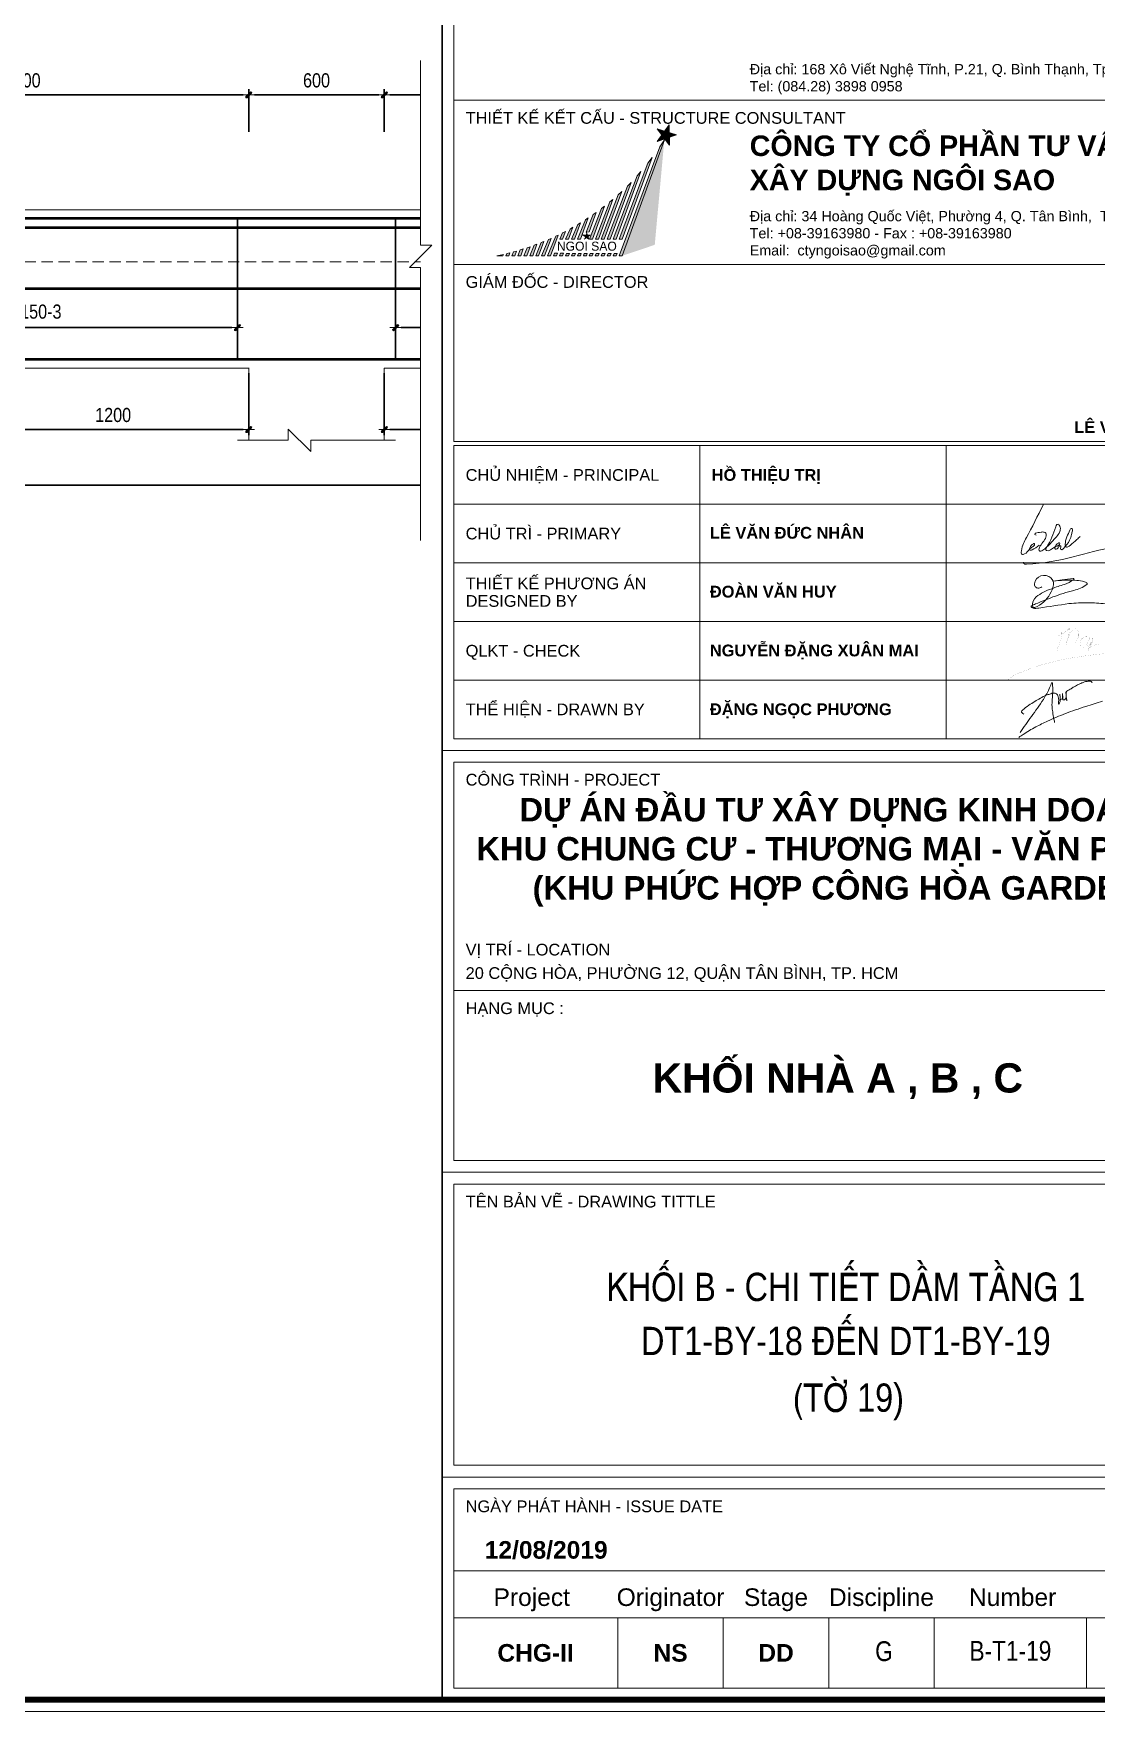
# Model space of a CAD drawing. Header units: millimetres. Extents: x 397144 to 8960116, y 345581 to 674207.
# Drawn here: x 5013261 to 5017964, y 625688 to 633111 of the extents above; entities that cross this region are included whole.
import ezdxf
from ezdxf.enums import TextEntityAlignment as Align
from ezdxf.xclip import XClip

# ---------------------------------------------------------------- set-up
doc = ezdxf.new("R2010")
doc.units = ezdxf.units.MM
doc.header["$XCLIPFRAME"] = 0
doc.header["$PDSIZE"] = -10
doc.linetypes.add('CENTER', pattern=[2, 1.25, -0.25, 0.25, -0.25])
doc.linetypes.add('HIDDEN', pattern=[0.375, 0.25, -0.125])
doc.layers.get('0').update_dxf_attribs({"linetype": 'CONTINUOUS'})
doc.layers.get('Defpoints').update_dxf_attribs({"color": 12, "linetype": 'CONTINUOUS'})
for name, color, linetype, lineweight in [('CDAI', 8, 'CONTINUOUS', 30), ('CHG_XX_Khung ten$0$A1 BORDER$0$DGIONG', 4, 'CONTINUOUS', 13), ('CHG_XX_Khung ten$0$A1 BORDER$0$STICK', 1, 'CONTINUOUS', 9), ('CHG_XX_Khung ten$0$TEXT', 7, 'CONTINUOUS', 15), ('CHUNHO', 7, 'CENTER', 13), ('CTHEP', 2, 'CONTINUOUS', 50), ('DBAO', 3, 'CONTINUOUS', 20), ('DGIONG', 4, 'CONTINUOUS', 13), ('KTH', 150, 'CONTINUOUS', 5), ('Net khuat', 8, 'HIDDEN', 13), ('STICK', 1, 'CONTINUOUS', 9)]:
    doc.layers.add(name, color=color, linetype=linetype, lineweight=lineweight)
doc.styles.add('CHG_XX_Khung ten$0$A1 BORDER$0$ARIAL', font='arial.ttf')
doc.styles.add('CHG_XX_Khung ten$0$A1 BORDER$0$Arial - Bold', font='arialbd.ttf', dxfattribs={"height": 2.5})
doc.styles.add('CHG_XX_Khung ten$0$A1 BORDER$0$Star-AvoBold', font='VAVOB_0.TTF')
doc.styles.add('CHG_XX_Khung ten$0$Arial - Bold', font='arialbd.ttf')
doc.styles.add('CHG_XX_Khung ten$0$title block pccc$0$ARIAL', font='arial.ttf')
doc.styles.add('CHG_XX_Khung ten$0$title block pccc$0$Arial - Bold', font='arialbd.ttf', dxfattribs={"height": 2.5})
doc.styles.add('Star-HelCon', font='VHELVCN_0.TTF')
doc.styles.add('TTP-HelCon', font='VHELVCN_0.TTF')
doc.dimstyles.new('TTP-25', dxfattribs={"dimscale": 25, "dimtxt": 2.5, "dimasz": 1, "dimexe": 1, "dimexo": 1, "dimgap": 0.09, "dimtad": 0, "dimdec": 4, "dimrnd": 5, "dimzin": 9, "dimdsep": 46, "dimtxsty": 'TTP-HelCon', "dimblk": 'Stick1', "dimcen": 0.09, "dimdle": 1.5, "dimclrd": 256, "dimclre": 256, "dimclrt": 7, "dimadec": 0, "dimazin": 0, "dimtfac": 1, "dimtdec": 4, "dimtmove": 0, "dimatfit": 3, "dimldrblk": '_ArchTick1', "dimfxl": 1, "dimtvp": 1, "dimtolj": 1, "dimtzin": 0, "dimarcsym": 0})

# ---------------------------------------------------------------- blocks, each defined once
blk = doc.blocks.new('Stick1')
at = {"layer": 'STICK'}
h = blk.add_hatch(color=256, dxfattribs=at)
edge = h.paths.add_edge_path()
edge.add_line((0.3, 0.5), (-0.5, -0.3))
edge.add_arc((-0.4, -0.4), 0.141, 135, 315)
edge.add_line((-0.3, -0.5), (0.5, 0.3))
edge.add_arc((0.4, 0.4), 0.141, 315, 495)
blk.add_line((1, 0), (-1, 0), dxfattribs=at)
blk.add_lwpolyline([(0.3, 0.5), (-0.5, -0.3, 1), (-0.3, -0.5), (0.5, 0.3, 1), (0.3, 0.5, 1)], format="xyb", dxfattribs=at)
blk = doc.blocks.new('*D8273')
at = {"layer": 'Defpoints', "color": 0, "transparency": 16777216}
for p in [(5200380.6, 546662.2), (5202335.6, 546579.7), (5200380.6, 546522.3)]:
    blk.add_point(p, dxfattribs=at)
at = {"layer": 'KTH', "lineweight": -2, "transparency": 16777216}
for p, q in [((5200380.6, 546637.2), (5200380.6, 546497.3)), ((5202335.6, 546554.7), (5202335.6, 546497.3)), ((5202310.6, 546522.3), (5200405.6, 546522.3))]:
    blk.add_line(p, q, dxfattribs=at)
at = {"layer": 'KTH', "lineweight": -2, "transparency": 16777216, "xscale": 25, "yscale": 25, "zscale": 25, "rotation": 180}
blk.add_blockref('Stick1', (5200380.6, 546522.3), dxfattribs=at)
at = {"layer": 'KTH', "lineweight": -2, "transparency": 16777216, "xscale": 25, "yscale": 25, "zscale": 25}
blk.add_blockref('Stick1', (5202335.6, 546522.3), dxfattribs=at)
at = {"layer": 'KTH', "color": 7, "transparency": 16777216, "insert": (5201358.1, 546592.2), "char_height": 62.5, "attachment_point": 5, "style": 'TTP-HelCon'}
blk.add_mtext('\\A1;3Þ10a150-3', dxfattribs=at)
blk = doc.blocks.new('_ArchTick1')
at = {"color": 0, "const_width": 3.81}
blk.add_lwpolyline([(-12.7, -12.7), (12.7, 12.7)], dxfattribs=at)
blk = doc.blocks.new('*D8274')
at = {"layer": 'Defpoints', "color": 0, "transparency": 16777216}
for p in [(5202985.6, 547552.1), (5202385.6, 547399), (5202985.6, 547399)]:
    blk.add_point(p, dxfattribs=at)
at = {"layer": 'KTH', "lineweight": -2, "transparency": 16777216}
for p, q in [((5202385.6, 547424), (5202385.6, 547577.1)), ((5202410.6, 547552.1), (5202960.6, 547552.1)), ((5202985.6, 547424), (5202985.6, 547577.1))]:
    blk.add_line(p, q, dxfattribs=at)
at = {"layer": 'KTH', "lineweight": -2, "transparency": 16777216, "xscale": 25, "yscale": 25, "zscale": 25, "rotation": 180}
blk.add_blockref('Stick1', (5202385.6, 547552.1), dxfattribs=at)
at = {"layer": 'KTH', "lineweight": -2, "transparency": 16777216, "xscale": 25, "yscale": 25, "zscale": 25}
blk.add_blockref('Stick1', (5202985.6, 547552.1), dxfattribs=at)
at = {"layer": 'KTH', "color": 7, "transparency": 16777216, "insert": (5202685.6, 547616), "char_height": 62.5, "attachment_point": 5, "style": 'TTP-HelCon'}
blk.add_mtext('\\A1;600', dxfattribs=at)
blk = doc.blocks.new('*D8275')
at = {"layer": 'Defpoints', "color": 0, "transparency": 16777216}
for p in [(5202385.6, 547552.1), (5200384.6, 547363.1), (5202385.6, 547363.1)]:
    blk.add_point(p, dxfattribs=at)
at = {"layer": 'KTH', "lineweight": -2, "transparency": 16777216}
for p, q in [((5200384.6, 547388.1), (5200384.6, 547577.1)), ((5200409.6, 547552.1), (5202360.6, 547552.1)), ((5202385.6, 547388.1), (5202385.6, 547577.1))]:
    blk.add_line(p, q, dxfattribs=at)
at = {"layer": 'KTH', "lineweight": -2, "transparency": 16777216, "xscale": 25, "yscale": 25, "zscale": 25, "rotation": 180}
blk.add_blockref('Stick1', (5200384.6, 547552.1), dxfattribs=at)
at = {"layer": 'KTH', "lineweight": -2, "transparency": 16777216, "xscale": 25, "yscale": 25, "zscale": 25}
blk.add_blockref('Stick1', (5202385.6, 547552.1), dxfattribs=at)
at = {"layer": 'KTH', "color": 7, "transparency": 16777216, "insert": (5201385.1, 547615.9), "char_height": 62.5, "attachment_point": 5, "style": 'TTP-HelCon'}
blk.add_mtext('\\A1;2000', dxfattribs=at)
blk = doc.blocks.new('*D8276')
at = {"layer": 'Defpoints', "color": 0, "transparency": 16777216}
for p in [(5204986.6, 547552.1), (5202985.6, 547363.1), (5204986.6, 547363.1)]:
    blk.add_point(p, dxfattribs=at)
at = {"layer": 'KTH', "lineweight": -2, "transparency": 16777216}
for p, q in [((5202985.6, 547388.1), (5202985.6, 547577.1)), ((5203010.6, 547552.1), (5204961.6, 547552.1)), ((5204986.6, 547388.1), (5204986.6, 547577.1))]:
    blk.add_line(p, q, dxfattribs=at)
at = {"layer": 'KTH', "lineweight": -2, "transparency": 16777216, "xscale": 25, "yscale": 25, "zscale": 25, "rotation": 180}
blk.add_blockref('Stick1', (5202985.6, 547552.1), dxfattribs=at)
at = {"layer": 'KTH', "lineweight": -2, "transparency": 16777216, "xscale": 25, "yscale": 25, "zscale": 25}
blk.add_blockref('Stick1', (5204986.6, 547552.1), dxfattribs=at)
at = {"layer": 'KTH', "color": 7, "transparency": 16777216, "insert": (5203986.1, 547616), "char_height": 62.5, "attachment_point": 5, "style": 'TTP-HelCon'}
blk.add_mtext('\\A1;2000', dxfattribs=at)
blk = doc.blocks.new('*D8277')
at = {"layer": 'Defpoints', "color": 0, "transparency": 16777216}
for p in [(5202385.6, 546345.9), (5201185.6, 546131.7), (5201185.6, 546071.7)]:
    blk.add_point(p, dxfattribs=at)
at = {"layer": 'KTH', "lineweight": -2, "transparency": 16777216}
for p, q in [((5202385.6, 546320.9), (5202385.6, 546046.7)), ((5201185.6, 546106.7), (5201185.6, 546046.7)), ((5202360.6, 546071.7), (5201210.6, 546071.7))]:
    blk.add_line(p, q, dxfattribs=at)
at = {"layer": 'KTH', "lineweight": -2, "transparency": 16777216, "xscale": 25, "yscale": 25, "zscale": 25, "rotation": 180}
blk.add_blockref('Stick1', (5201185.6, 546071.7), dxfattribs=at)
at = {"layer": 'KTH', "lineweight": -2, "transparency": 16777216, "xscale": 25, "yscale": 25, "zscale": 25}
blk.add_blockref('Stick1', (5202385.6, 546071.7), dxfattribs=at)
at = {"layer": 'KTH', "color": 7, "transparency": 16777216, "insert": (5201785.6, 546135.6), "char_height": 62.5, "attachment_point": 5, "style": 'TTP-HelCon'}
blk.add_mtext('\\A1;1200', dxfattribs=at)
blk = doc.blocks.new('*D8278')
at = {"layer": 'Defpoints', "color": 0, "transparency": 16777216}
for p in [(5202985.6, 546345.9), (5204185.6, 546131.6), (5204185.6, 546071.7)]:
    blk.add_point(p, dxfattribs=at)
at = {"layer": 'KTH', "lineweight": -2, "transparency": 16777216}
for p, q in [((5202985.6, 546320.9), (5202985.6, 546046.7)), ((5204185.6, 546106.6), (5204185.6, 546046.7)), ((5203010.6, 546071.7), (5204160.6, 546071.7))]:
    blk.add_line(p, q, dxfattribs=at)
at = {"layer": 'KTH', "lineweight": -2, "transparency": 16777216, "xscale": 25, "yscale": 25, "zscale": 25, "rotation": 180}
blk.add_blockref('Stick1', (5202985.6, 546071.7), dxfattribs=at)
at = {"layer": 'KTH', "lineweight": -2, "transparency": 16777216, "xscale": 25, "yscale": 25, "zscale": 25}
blk.add_blockref('Stick1', (5204185.6, 546071.7), dxfattribs=at)
at = {"layer": 'KTH', "color": 7, "transparency": 16777216, "insert": (5203585.6, 546135.5), "char_height": 62.5, "attachment_point": 5, "style": 'TTP-HelCon'}
blk.add_mtext('\\A1;1200', dxfattribs=at)
blk = doc.blocks.new('*D8279')
at = {"layer": 'Defpoints', "color": 0, "transparency": 16777216}
for p in [(5203035.6, 546662.2), (5204990.6, 546579.7), (5203035.6, 546522.3)]:
    blk.add_point(p, dxfattribs=at)
at = {"layer": 'KTH', "lineweight": -2, "transparency": 16777216}
for p, q in [((5203035.6, 546637.2), (5203035.6, 546497.3)), ((5204990.6, 546554.7), (5204990.6, 546497.3)), ((5204965.6, 546522.3), (5203060.6, 546522.3))]:
    blk.add_line(p, q, dxfattribs=at)
at = {"layer": 'KTH', "lineweight": -2, "transparency": 16777216, "xscale": 25, "yscale": 25, "zscale": 25, "rotation": 180}
blk.add_blockref('Stick1', (5203035.6, 546522.3), dxfattribs=at)
at = {"layer": 'KTH', "lineweight": -2, "transparency": 16777216, "xscale": 25, "yscale": 25, "zscale": 25}
blk.add_blockref('Stick1', (5204990.6, 546522.3), dxfattribs=at)
at = {"layer": 'KTH', "color": 7, "transparency": 16777216, "insert": (5204013.1, 546592.2), "char_height": 62.5, "attachment_point": 5, "style": 'TTP-HelCon'}
blk.add_mtext('\\A1;3Þ10a150-3', dxfattribs=at)
blk = doc.blocks.new('*D1233')
at = {"layer": 'Defpoints', "color": 0, "transparency": 16777216}
for p in [(5200985.6, 546017.1), (5211435.6, 546011.8), (5211435.6, 545825.8)]:
    blk.add_point(p, dxfattribs=at)
at = {"layer": 'KTH', "lineweight": -2, "transparency": 16777216}
for p, q in [((5200985.6, 545992.1), (5200985.6, 545800.8)), ((5211435.6, 545986.8), (5211435.6, 545800.8)), ((5201010.6, 545825.8), (5211410.6, 545825.8))]:
    blk.add_line(p, q, dxfattribs=at)
at = {"layer": 'KTH', "lineweight": -2, "transparency": 16777216, "xscale": 25, "yscale": 25, "zscale": 25, "rotation": 180}
blk.add_blockref('Stick1', (5200985.6, 545825.8), dxfattribs=at)
at = {"layer": 'KTH', "lineweight": -2, "transparency": 16777216, "xscale": 25, "yscale": 25, "zscale": 25}
blk.add_blockref('Stick1', (5211435.6, 545825.8), dxfattribs=at)
at = {"layer": 'KTH', "color": 7, "transparency": 16777216, "insert": (5206210.6, 545889.6), "char_height": 62.5, "attachment_point": 5, "style": 'TTP-HelCon'}
blk.add_mtext('\\A1;10450', dxfattribs=at)
blk = doc.blocks.new('CHG_XX_Khung ten')
at = {"layer": 'CHG_XX_Khung ten$0$A1 BORDER$0$DGIONG'}
h = blk.add_hatch(color=256, dxfattribs=at)
h.paths.add_polyline_path([(724.94, 283.19), (724.15, 281.97), (717.19, 263.38), (717.7, 263.38)])
h.paths.add_polyline_path([(722.81, 280.17), (722.1, 279.22), (717.21, 266.21), (717.72, 266.21)], flags=17)
h.paths.add_polyline_path([(720.93, 277.8), (720.27, 277.04), (716.19, 266.22), (716.7, 266.22)])
h.paths.add_polyline_path([(719.23, 275.93), (718.6, 275.29), (715.18, 266.22), (715.69, 266.22)])
h.paths.add_polyline_path([(717.65, 274.38), (717.03, 273.81), (714.16, 266.22), (714.67, 266.22)])
h.paths.add_polyline_path([(716.14, 273.03), (715.61, 272.59), (713.15, 266.22), (713.66, 266.22)])
h.paths.add_polyline_path([(714.69, 271.86), (714.17, 271.45), (712.13, 266.23), (712.64, 266.23)])
h.paths.add_polyline_path([(713.29, 270.81), (712.76, 270.43), (711.57, 267.46), (712.07, 267.47)])
h.paths.add_polyline_path([(710.1, 266.23), (710.61, 266.24), (711.93, 269.87), (711.48, 269.56)])
h.paths.add_polyline_path([(710.61, 269.02), (710.13, 268.73), (709.08, 266.24), (709.59, 266.24)])
h.paths.add_polyline_path([(709.31, 268.26), (708.82, 267.97), (708.07, 266.24), (708.58, 266.24)])
h.paths.add_polyline_path([(708.04, 267.56), (707.54, 267.3), (707.05, 266.25), (707.56, 266.25)])
h.paths.add_polyline_path([(716.84, 263.8), (716.33, 263.8), (716.18, 263.38), (716.69, 263.38)])
h.paths.add_polyline_path([(715.67, 263.39), (715.82, 263.8), (715.32, 263.8), (715.16, 263.39)])
h.paths.add_polyline_path([(714.15, 263.39), (714.65, 263.39), (714.8, 263.8), (714.3, 263.8)])
h.paths.add_polyline_path([(713.13, 263.39), (713.64, 263.4), (713.79, 263.81), (713.28, 263.81)])
h.paths.add_polyline_path([(712.77, 263.81), (712.27, 263.81), (712.11, 263.39), (712.62, 263.4)])
h.paths.add_polyline_path([(711.25, 263.81), (711.1, 263.4), (711.61, 263.4), (711.76, 263.81)])
h.paths.add_polyline_path([(710.59, 263.4), (710.74, 263.82), (710.24, 263.82), (710.08, 263.4)])
h.paths.add_polyline_path([(709.73, 263.82), (709.22, 263.82), (709.07, 263.41), (709.57, 263.41)])
h.paths.add_polyline_path([(708.71, 263.82), (708.21, 263.82), (708.05, 263.41), (708.56, 263.41)])
h.paths.add_polyline_path([(707.54, 263.41), (707.69, 263.83), (707.19, 263.83), (707.03, 263.41)])
h.paths.add_polyline_path([(706.68, 263.83), (706.17, 263.83), (706.02, 263.42), (706.53, 263.42)])
h.paths.add_polyline_path([(705, 263.42), (705.51, 263.42), (706.79, 266.93), (706.4, 266.74)])
h.paths.add_polyline_path([(703.97, 263.37), (704.48, 263.37), (705.57, 266.36), (705.14, 266.17)])
h.paths.add_polyline_path([(704.36, 265.84), (703.91, 265.65), (702.96, 263.38), (703.46, 263.38)])
h.paths.add_polyline_path([(703.17, 265.37), (702.69, 265.19), (701.94, 263.38), (702.45, 263.38)])
h.paths.add_polyline_path([(702, 264.94), (701.5, 264.77), (700.92, 263.38), (701.43, 263.38)])
h.paths.add_polyline_path([(700.84, 264.56), (700.33, 264.4), (699.91, 263.39), (700.42, 263.39)])
h.paths.add_polyline_path([(699.7, 264.21), (699.18, 264.06), (698.89, 263.39), (699.4, 263.39)])
h.paths.add_polyline_path([(698.57, 263.9), (698.04, 263.77), (697.87, 263.38), (698.38, 263.39)])
h.paths.add_polyline_path([(697.37, 263.39), (697.45, 263.63), (696.91, 263.51), (696.35, 263.38)])
blk.add_hatch(color=256, dxfattribs=at).paths.add_polyline_path([(724.92, 283.21), (717.68, 263.38), (723.28, 265.27)])
at = {"layer": 'CHG_XX_Khung ten$0$A1 BORDER$0$STICK'}
for points in [[(723.71, 282.88), (725.74, 285.75), (725.8, 282.26), (723.67, 285.06), (727.02, 284.03)], [(725.76, 284.41), (724.96, 284.66), (724.49, 283.98), (724.99, 283.32), (725.77, 283.6)], [(711.25, 266.22), (711.64, 267.39), (712.01, 266.22), (711.02, 266.95), (712.24, 266.93)], [(711.87, 266.67), (711.78, 266.94), (711.49, 266.94), (711.4, 266.67), (711.63, 266.5)]]:
    blk.add_hatch(color=256, dxfattribs=at).paths.add_polyline_path(points)
for p, q in [((687, 577), (687, 17)), ((687, 179), (824, 179)), ((687, 107), (824, 107)), ((687, 55), (824, 55))]:
    blk.add_line(p, q)
at = {"color": 9, "linetype": 'Continuous'}
for p, q in [((731, 231), (731, 181)), ((773, 231), (773, 181))]:
    blk.add_line(p, q, dxfattribs=at)
at = {"linetype": 'Continuous'}
for p, q in [((689, 39), (822, 39)), ((716.98, 31), (716.98, 19)), ((734.98, 31), (734.98, 19)), ((752.98, 31), (752.98, 19)), ((770.98, 31), (770.98, 19)), ((797, 31), (797, 19))]:
    blk.add_line(p, q, dxfattribs=at)
blk.add_lwpolyline([(15, 579), (826, 579), (826, 15), (15, 15)], close=True)
at = {"color": 4, "linetype": 'Continuous', "const_width": 1}
blk.add_lwpolyline([(17, 577), (824, 577), (824, 17), (17, 17)], close=True, dxfattribs=at)
at = {"linetype": 'Continuous'}
for points in [[(689, 317.93), (822, 317.93), (822, 289.93), (689, 289.93)], [(689, 289.93), (822, 289.93), (822, 261.93), (689, 261.93)], [(689, 177), (822, 177), (822, 138), (689, 138)], [(689, 109), (822, 109), (822, 138), (689, 138)], [(689, 105), (822, 105), (822, 57), (689, 57)], [(689, 53), (822, 53), (822, 31), (689, 31)], [(822, 19), (689, 19), (689, 31), (822, 31)]]:
    blk.add_lwpolyline(points, close=True, dxfattribs=at)
at = {"color": 9, "linetype": 'Continuous'}
for points in [[(689, 261.93), (822, 261.93), (822, 231.73), (689, 231.73)], [(822, 221), (689, 221), (689, 231), (822, 231)], [(822, 211), (689, 211), (689, 221), (822, 221)], [(822, 201), (689, 201), (689, 211), (822, 211)], [(822, 191), (689, 191), (689, 201), (822, 201)], [(822, 181), (689, 181), (689, 191), (822, 191)]]:
    blk.add_lwpolyline(points, close=True, dxfattribs=at)
blk.add_lwpolyline([(822, 211), (689, 211), (822, 211)], dxfattribs=at)
at = {"color": 1}
for points in [[(785.63, 182.08), (787.56, 184.76), (789.61, 187.7), (790.35, 188.98), (790.79, 189.92), (791.06, 190.59), (791.21, 189.09), (791.18, 188.31), (791.14, 187.75), (791.09, 186.47), (791.21, 185.58), (791.42, 184.31), (791.51, 183.99), (791.51, 183.74)], [(786.29, 185.19), (785.86, 185.61), (786.06, 185.86), (787.11, 186.7), (788.17, 187.35), (789.1, 187.9), (790.12, 188.41), (790.69, 188.61), (791.04, 188.74), (791.47, 188.79), (791.73, 188.72), (791.92, 188.61), (792.08, 188.33), (792.16, 188.06), (792.21, 187.84), (792.21, 187.27), (792.2, 187.05), (792.23, 186.85), (792.39, 187.1), (792.48, 187.84), (792.46, 188.12), (792.44, 188.61), (792.46, 188.03), (792.53, 187.67), (792.73, 187.74), (792.86, 187.87), (792.9, 188.09), (792.9, 188.28), (792.87, 188.7), (792.91, 188.19), (792.93, 187.79), (792.94, 187.69), (793.11, 187.61), (793.31, 187.73), (793.45, 187.93), (793.48, 188.22), (793.48, 188.64), (793.48, 189.05), (793.48, 188.49), (793.56, 187.84), (793.63, 187.45), (793.48, 188.6), (793.51, 188.92), (794.2, 189.45), (794.72, 189.76), (795.44, 190.17), (796.2, 190.5), (796.65, 190.69), (797.26, 190.79), (797.77, 190.74), (797.95, 190.55)], [(785.43, 181.21), (786.17, 181.73), (788.31, 183), (790.34, 184), (791.77, 184.64), (795.08, 185.91), (796.87, 186.5), (799.7, 187.42)]]:
    blk.add_spline(points, degree=3, dxfattribs=at)
at = {"layer": 'CHG_XX_Khung ten$0$A1 BORDER$0$DGIONG'}
for points in [[(724.94, 283.19), (717.7, 263.38), (717.19, 263.38), (724.15, 281.97), (724.94, 283.19)], [(720.93, 277.8), (716.7, 266.22), (716.19, 266.22), (720.27, 277.04), (720.93, 277.8)], [(722.81, 280.17), (717.72, 266.21), (717.21, 266.21), (722.1, 279.22), (722.81, 280.17)], [(719.23, 275.93), (715.69, 266.22), (715.18, 266.22), (718.6, 275.29), (719.23, 275.93)], [(716.14, 273.03), (713.66, 266.22), (713.15, 266.22), (715.61, 272.59), (716.14, 273.03)], [(717.65, 274.38), (714.67, 266.22), (714.16, 266.22), (717.03, 273.81), (717.65, 274.38)], [(711.93, 269.87), (710.61, 266.24), (710.1, 266.23), (711.48, 269.56), (711.93, 269.87)], [(713.29, 270.81), (712.07, 267.47), (711.57, 267.46), (712.76, 270.43), (713.29, 270.81)], [(714.69, 271.86), (712.64, 266.23), (712.13, 266.23), (714.17, 271.45), (714.69, 271.86)], [(705.57, 266.36), (704.48, 263.37), (703.97, 263.37), (705.14, 266.17), (705.57, 266.36)], [(706.79, 266.93), (705.51, 263.42), (705, 263.42), (706.4, 266.74), (706.79, 266.93)], [(708.04, 267.56), (707.56, 266.25), (707.05, 266.25), (707.54, 267.3), (708.04, 267.56)], [(709.31, 268.26), (708.58, 266.24), (708.07, 266.24), (708.82, 267.97), (709.31, 268.26)], [(710.61, 269.02), (709.59, 266.24), (709.08, 266.24), (710.13, 268.73), (710.61, 269.02)], [(697.45, 263.63), (697.37, 263.39), (696.35, 263.38), (696.91, 263.51), (697.45, 263.63)], [(698.57, 263.9), (698.38, 263.39), (697.87, 263.38), (698.04, 263.77), (698.57, 263.9)], [(699.7, 264.21), (699.4, 263.39), (698.89, 263.39), (699.18, 264.06), (699.7, 264.21)], [(700.84, 264.56), (700.42, 263.39), (699.91, 263.39), (700.33, 264.4), (700.84, 264.56)], [(702, 264.94), (701.43, 263.38), (700.92, 263.38), (701.5, 264.77), (702, 264.94)], [(703.17, 265.37), (702.45, 263.38), (701.94, 263.38), (702.69, 265.19), (703.17, 265.37)], [(704.36, 265.84), (703.46, 263.38), (702.96, 263.38), (703.91, 265.65), (704.36, 265.84)]]:
    blk.add_lwpolyline(points, dxfattribs=at)
for points in [[(706.53, 263.42), (706.68, 263.83), (706.17, 263.83), (706.02, 263.42)], [(707.54, 263.41), (707.69, 263.83), (707.19, 263.83), (707.03, 263.41)], [(708.56, 263.41), (708.71, 263.82), (708.21, 263.82), (708.05, 263.41)], [(709.57, 263.41), (709.73, 263.82), (709.22, 263.82), (709.07, 263.41)], [(710.59, 263.4), (710.74, 263.82), (710.24, 263.82), (710.08, 263.4)], [(711.61, 263.4), (711.76, 263.81), (711.25, 263.81), (711.1, 263.4)], [(712.62, 263.4), (712.77, 263.81), (712.27, 263.81), (712.11, 263.39)], [(713.64, 263.4), (713.79, 263.81), (713.28, 263.81), (713.13, 263.39)], [(714.65, 263.39), (714.8, 263.8), (714.3, 263.8), (714.15, 263.39)], [(715.67, 263.39), (715.82, 263.8), (715.32, 263.8), (715.16, 263.39)], [(716.69, 263.38), (716.84, 263.8), (716.33, 263.8), (716.18, 263.38)]]:
    blk.add_lwpolyline(points, close=True, dxfattribs=at)
at = {"layer": 'CHG_XX_Khung ten$0$A1 BORDER$0$STICK'}
for p, q in [((723.67, 285.06), (727.02, 284.03)), ((725.8, 282.26), (723.67, 285.06)), ((723.71, 282.88), (725.74, 285.75)), ((727.02, 284.03), (723.71, 282.88)), ((725.74, 285.75), (725.8, 282.26)), ((711.02, 266.95), (712.24, 266.93)), ((712.01, 266.22), (711.02, 266.95)), ((712.24, 266.93), (711.25, 266.22)), ((711.64, 267.39), (712.01, 266.22))]:
    blk.add_line(p, q, dxfattribs=at)
at = {"layer": 'CHG_XX_Khung ten$0$TEXT', "color": 1}
blk.add_lwpolyline([(800.16, 204.02, 0.028888), (797.25, 204.19, 0.026156), (793.98, 204.04, 0.007061), (788.86, 203.28, -0.091769), (787.85, 203.27, -0.25841), (787.51, 203.62, -0.039719), (788.28, 204, -0.004242), (791.23, 205.18, -0.019244), (794.8, 206.31, 0.094204), (797.02, 207.28, 0.504882), (796.98, 207.63, 0.07616), (796.3, 207.87, 0.041135), (794.97, 208.03, 0.034641), (791.34, 207.9, 0.01407), (792.8, 208.12, 0.003668), (794.71, 208.36, -0.800617), (794.79, 208.18, -0.093248), (793.21, 207.32, 0.020479), (791.05, 206.59, 0.096842), (788.38, 205.18, 0.259163), (787.77, 203.63, 0.564182), (788.17, 203.39, 0.087383), (789.69, 204.36, 0.156422), (791.35, 207.23, 0.228987), (790.91, 208.45, 0.272068), (789.19, 208.76, 0.293527), (788.08, 207.43, 0.171419), (788.25, 206.94, 0.281707), (788.69, 206.7, 0.217513), (789.34, 206.92)], format="xyb", dxfattribs=at)
at = {"layer": 'CHG_XX_Khung ten$0$TEXT', "color": 1, "const_width": 0.0121}
for points in [[(791.6, 198.34, 0.143835), (794.1, 199.89, -0.075685), (793.5, 197.02, -0.172299), (794.95, 199.92, -0.299798), (795.6, 198.96, -0.170508), (795.36, 197.75, 0.168316), (795.11, 197.03)], [(791.95, 196.04, -0.054469), (792.33, 197.1, 0.103257), (792.78, 199.38)], [(797.47, 197.92, 0.401177), (797.3, 198.32, 0.483935), (795.9, 197.43, 0.196997), (796.02, 196.61, 0.296639), (796.38, 196.53, 0.183057), (797.12, 197.39)], [(797.48, 198.09, 0.142769), (797.07, 197.1, 0.220826), (797.29, 196.56, 0.106687), (798.07, 198.16, 0.181562), (797.64, 197.4, -0.039872), (797.25, 196.09, -0.060225), (798.09, 197.69, 0.017174), (797.52, 196.45, -0.149286), (799.3, 197.16)], [(806.31, 195.73, -0.026807), (805.12, 195.66, 0.027369), (800.25, 195.52, 0.022423), (795.26, 194.89, 0.038275), (791.04, 194.04, 0.053272), (785.95, 192.37, 0.118692), (783.44, 190.96)]]:
    blk.add_lwpolyline(points, format="xyb", dxfattribs=at)
at = {"layer": 'CHG_XX_Khung ten$0$TEXT', "color": 1}
for points in [[(789.62, 220.97), (786.72, 215.31), (785.87, 213.03), (785.94, 212.46), (786.42, 212.53), (787.18, 213.24), (787.77, 213.73), (788.12, 214.16), (788.07, 214.29), (787.94, 214.27), (787.28, 213.56), (787.2, 213.33), (787.26, 213.21), (787.44, 213.16), (787.7, 213.23), (788.87, 214.02)], [(788.4, 215.73), (788.18, 215.82), (788.21, 216), (788.32, 216.07), (788.7, 216.16), (789.23, 216.24), (789.76, 216.24), (790.01, 216.08), (790.1, 215.79), (790.05, 215.41), (788.96, 213.65), (788.88, 213.4), (788.88, 213.13), (789, 213.02), (789.17, 213.01), (789.51, 213.17), (790.77, 214.27), (791.67, 215.27), (792.3, 216.07), (792.5, 216.66), (792.49, 217.11), (792.33, 217.45), (792.13, 217.58), (791.94, 217.52), (791.73, 217.16), (790.12, 213.5), (790.04, 213.21), (790.14, 213.12), (791.53, 213.7), (792.32, 214.06), (792.42, 214.24), (792.36, 214.39), (792.17, 214.35), (791.86, 214.12), (791.68, 213.82), (791.57, 213.47), (791.67, 213.35), (791.96, 213.42), (792.51, 213.89), (792.61, 213.78), (792.55, 213.52), (792.61, 213.3), (792.77, 213.25), (793.05, 213.46), (794.1, 214.86), (794.42, 215.85), (794.57, 216.45), (794.53, 216.83), (794.42, 216.89), (794.27, 216.8), (794.14, 216.57), (793.62, 215.47), (793.41, 214.74), (793.36, 214.18), (793.41, 213.82), (793.56, 213.67), (793.77, 213.71), (794.19, 213.99), (795.35, 214.98), (795.89, 215.51)], [(786.22, 211.12), (786.28, 210.87), (786.71, 210.78), (801.78, 213.69), (803.18, 213.88)]]:
    blk.add_spline(points, degree=3, dxfattribs=at)
for s, height, style, p in [('THIẾT KẾ KẾT CẤU - STRUCTURE CONSULTANT', 2, 'CHG_XX_Khung ten$0$A1 BORDER$0$ARIAL', (691, 286.93)), ('GIÁM ĐỐC - DIRECTOR', 2, 'CHG_XX_Khung ten$0$title block pccc$0$ARIAL', (691, 258.93)), ('CHỦ NHIỆM - PRINCIPAL', 2, 'CHG_XX_Khung ten$0$title block pccc$0$ARIAL', (691, 226)), ('HỒ THIỆU TRỊ', 2, 'CHG_XX_Khung ten$0$title block pccc$0$Arial - Bold', (733, 226)), ('LÊ VĂN ĐỨC NHÂN', 2.0073, 'CHG_XX_Khung ten$0$Arial - Bold', (732.68, 216.13)), ('CHỦ TRÌ - PRIMARY', 2, 'CHG_XX_Khung ten$0$title block pccc$0$ARIAL', (691, 216)), ('THIẾT KẾ PHƯƠNG ÁN', 2, 'CHG_XX_Khung ten$0$title block pccc$0$ARIAL', (691, 207.5)), ('ĐOÀN VĂN HUY', 2.0073, 'CHG_XX_Khung ten$0$Arial - Bold', (732.68, 206.09)), ('DESIGNED BY', 2, 'CHG_XX_Khung ten$0$title block pccc$0$ARIAL', (691, 204.5)), ('NGUYỄN ĐẶNG XUÂN MAI', 2.0073, 'CHG_XX_Khung ten$0$Arial - Bold', (732.68, 196.05)), ('QLKT - CHECK', 2, 'CHG_XX_Khung ten$0$title block pccc$0$ARIAL', (691, 196)), ('THỂ HIỆN - DRAWN BY', 2, 'CHG_XX_Khung ten$0$title block pccc$0$ARIAL', (691, 186)), ('ĐẶNG NGỌC PHƯƠNG', 2.0073, 'CHG_XX_Khung ten$0$Arial - Bold', (732.68, 186.02)), ('CÔNG TRÌNH - PROJECT', 2, 'CHG_XX_Khung ten$0$A1 BORDER$0$ARIAL', (691, 174)), ('VỊ TRÍ - LOCATION', 2, 'CHG_XX_Khung ten$0$A1 BORDER$0$ARIAL', (691, 145)), ('20 CỘNG HÒA, PHƯỜNG 12, QUẬN TÂN BÌNH, TP. HCM', 2, 'CHG_XX_Khung ten$0$A1 BORDER$0$ARIAL', (691, 141)), ('HẠNG MỤC :', 2, 'CHG_XX_Khung ten$0$A1 BORDER$0$ARIAL', (691, 135)), ('TÊN BẢN VẼ - DRAWING TITTLE', 2, 'CHG_XX_Khung ten$0$A1 BORDER$0$ARIAL', (691, 102)), ('NGÀY PHÁT HÀNH - ISSUE DATE', 2, 'CHG_XX_Khung ten$0$A1 BORDER$0$ARIAL', (691, 50))]:
    blk.add_text(s, height=height, dxfattribs=dict(style=style)).set_placement(p, align=Align.MIDDLE_LEFT)
at = {"style": 'CHG_XX_Khung ten$0$Arial - Bold'}
blk.add_text('LÊ VĂN ĐỨC NHÂN', height=2.0073, dxfattribs=at).set_placement((821.19, 234.17), align=Align.MIDDLE_RIGHT)
for s, style, p in [('12/08/2019', 'CHG_XX_Khung ten$0$A1 BORDER$0$Arial - Bold', (704.75, 42.57)), ('Project', 'CHG_XX_Khung ten$0$A1 BORDER$0$ARIAL', (702.28, 34.5)), ('Originator', 'CHG_XX_Khung ten$0$A1 BORDER$0$ARIAL', (725.98, 34.5)), ('Stage', 'CHG_XX_Khung ten$0$A1 BORDER$0$ARIAL', (743.98, 34.5)), ('Discipline', 'CHG_XX_Khung ten$0$A1 BORDER$0$ARIAL', (761.98, 34.5)), ('Number', 'CHG_XX_Khung ten$0$A1 BORDER$0$ARIAL', (784.37, 34.5)), ('CHG-II', 'CHG_XX_Khung ten$0$A1 BORDER$0$Arial - Bold', (702.94, 25)), ('NS', 'CHG_XX_Khung ten$0$A1 BORDER$0$Arial - Bold', (725.98, 25)), ('DD', 'CHG_XX_Khung ten$0$A1 BORDER$0$Arial - Bold', (743.98, 25))]:
    blk.add_text(s, height=3, dxfattribs=dict(style=style)).set_placement(p, align=Align.MIDDLE_CENTER)
at = {"ltscale": 10}
for s, insert, char_height, width, attachment_point, style in [('\\pt8.75;Địa chỉ: 168 Xô Viết Nghệ Tĩnh, P.21, Q. Bình Thạnh, Tp. HCM \\P\\ptz;Tel: (084.28) 3898 0958', (739.49, 290.93), 1.75, 83.001, 7, 'CHG_XX_Khung ten$0$A1 BORDER$0$ARIAL'), ('CÔNG TY CỔ PHẦN TƯ VẤN \\PXÂY DỰNG NGÔI SAO', (739.49, 283.93), 3.5, 76.248, 1, 'CHG_XX_Khung ten$0$A1 BORDER$0$Arial - Bold'), ('Địa chỉ: 34 Hoàng Quốc Việt, Phường 4, Q. Tân Bình,  Tp. HCM\\PTel: +08-39163980 - Fax : +08-39163980 \\PEmail:  ctyngoisao@gmail.com', (739.49, 262.93), 1.75, 83.001, 7, 'CHG_XX_Khung ten$0$A1 BORDER$0$ARIAL')]:
    blk.add_mtext(s, dxfattribs=dict(at, insert=insert, char_height=char_height, width=width, attachment_point=attachment_point, style=style))
at = {"attachment_point": 2, "style": 'CHG_XX_Khung ten$0$A1 BORDER$0$Arial - Bold'}
for s, insert, char_height, width in [('DỰ ÁN ĐẦU TƯ XÂY DỰNG KINH DOANH\\PKHU CHUNG CƯ - THƯƠNG MẠI - VĂN PHÒNG\\P(KHU PHỨC HỢP CÔNG HÒA GARDEN)', (755.4, 170.88), 4, 159.8745), ('KHỐI NHÀ A , B , C', (754.52, 125.61), 5, 104.1229)]:
    blk.add_mtext(s, dxfattribs=dict(at, insert=insert, char_height=char_height, width=width))
at = {"layer": 'CHG_XX_Khung ten$0$A1 BORDER$0$STICK', "style": 'CHG_XX_Khung ten$0$A1 BORDER$0$Star-AvoBold', "width": 1}
blk.add_text('NGOI SAO', height=1.547, dxfattribs=at).set_placement((706.57, 264.27))
blk = doc.blocks.new('BY-18')
at = {"layer": 'CDAI', "ltscale": 52.5}
for p, q in [((5202335.59357, 547008.83872), (5202335.59357, 546378.83872)), ((5203035.59097, 547008.83489), (5203035.59097, 546382.81876))]:
    blk.add_line(p, q, dxfattribs=at)
at = {"layer": 'CTHEP'}
for p, q in [((5200384.63305, 546964.82556), (5204984.59496, 546964.82556)), ((5138019.31863, 546695.82682), (5214372.22878, 546695.77869))]:
    blk.add_line(p, q, dxfattribs=at)
for points in [[(5214555.59356, 546376.57918), (5214555.59356, 547004.7664), (5137865.59357, 547004.84194)], [(5153373.34267, 546382.82784), (5162804.59965, 546382.82083), (5163384.46139, 546382.81892), (5170035.59357, 546382.79064), (5170609.63908, 546382.78875), (5214493.76072, 546382.7666), (5214493.76072, 546905.64212)]]:
    blk.add_lwpolyline(points, dxfattribs=at)
at = {"layer": 'DBAO'}
for points in [[(5214185.59439, 547367.8332), (5214185.594, 547043.7211), (5170183.49982, 547043.76555)], [(5194885.59496, 546343.73139), (5202385.59357, 546343.72946)], [(5202385.59357, 546023.83872), (5202385.59357, 546343.83872)], [(5202985.59496, 546023.76276), (5202985.59496, 546343.76276)], [(5202985.59496, 546343.72931), (5210385.60069, 546343.72741)]]:
    blk.add_lwpolyline(points, dxfattribs=at)
at = {"layer": 'DGIONG'}
blk.add_lwpolyline([(5202335.59357, 546023.83872), (5202560.59357, 546023.83872), (5202560.59357, 546073.83872), (5202660.59357, 545973.83872), (5202660.59357, 546023.83872), (5203035.59097, 546023.83489)], dxfattribs=at)
at = {"layer": 'Net khuat', "ltscale": 200}
blk.add_lwpolyline([(5137835.59357, 546343.84194), (5137835.59357, 546343.84194), (5138435.59357, 546343.84194), (5138435.59357, 546813.84194), (5214585.59357, 546813.84194)], dxfattribs=at)
at = {"layer": 'KTH'}
for base, p1, p2, picture, middle in [((5202385.59357, 547552.06803), (5200384.59357, 547363.0642), (5202385.59357, 547363.0642), '*D8275', (5201385.09357, 547615.90137)), ((5202985.59097, 547552.14017), (5202385.59357, 547399.04345), (5202985.59097, 547399.04345), '*D8274', (5202685.59227, 547615.9735)), ((5204986.59097, 547552.14017), (5202985.59097, 547363.13634), (5204986.59097, 547363.13634), '*D8276', (5203986.09097, 547615.9735)), ((5201185.59357, 546071.74579), (5202385.59357, 546345.93166), (5201185.59357, 546131.69696), '*D8277', (5201785.59357, 546135.57912)), ((5211435.59357, 545825.78166), (5200985.59357, 546017.14896), (5211435.59357, 546011.81078), '*D1233', (5206210.59357, 545889.615))]:
    dim = blk.add_linear_dim(base=base, p1=p1, p2=p2, angle=180, dimstyle='TTP-25', override={"dimtmove": 1}, dxfattribs=at)
    dim.commit()
    dim.dimension.update_dxf_attribs({"geometry": picture, "text_midpoint": middle})
for base, p1, p2, picture, middle in [((5200380.59357, 546522.26253), (5202335.59357, 546579.73588), (5200380.59357, 546662.20741), '*D8273', (5201358.09357, 546592.1792)), ((5203035.59097, 546522.26253), (5204990.59097, 546579.73588), (5203035.59097, 546662.20741), '*D8279', (5204013.09097, 546592.1792))]:
    dim = blk.add_linear_dim(base=base, p1=p1, p2=p2, angle=180, text='3Þ10a150-3', dimstyle='TTP-25', override={"dimtmove": 1}, dxfattribs=at)
    dim.commit()
    dim.dimension.update_dxf_attribs({"geometry": picture, "text_midpoint": middle})
dim = blk.add_linear_dim(base=(5204185.59496, 546071.66982), p1=(5202985.59496, 546345.85569), p2=(5204185.59496, 546131.621), dimstyle='TTP-25', override={"dimtmove": 1}, dxfattribs=at)
dim.commit()
dim.dimension.update_dxf_attribs({"geometry": '*D8278', "text_midpoint": (5203585.59496, 546135.50315)})

msp = doc.modelspace()

# ---------------------------------------------------------------- linework, layer by layer
at = {"layer": 'CDAI', "ltscale": 0.8}
msp.add_lwpolyline([(4997699.5516, 640257.66181), (5015069.15702, 640257.66181), (5015069.15702, 625739.78265), (4997699.5516, 625739.78265)], close=True, dxfattribs=at)
at = {"layer": 'DGIONG'}
msp.add_lwpolyline([(5014973.77313, 632991.87632), (5014973.77313, 632175.37796), (5015023.77313, 632175.37796), (5014923.77313, 632075.37796), (5014973.77313, 632075.37796), (5014973.77313, 630867.68584)], dxfattribs=at)

# ---------------------------------------------------------------- block references
at = {"layer": 'CDAI'}
ref = msp.add_blockref('BY-18', (-188172.64387, 85287.44136), dxfattribs=at)
XClip(ref).set_block_clipping_path([(5185943.9258872429, 545393.73162399), (5203146.4169944702, 547704.4349580166)])

# ---------------------------------------------------------------- texts
at = {"layer": 'CHUNHO', "style": 'Star-HelCon'}
for s, height, p in [('(TÔØ 19)', 125, (5016866.11417, 627013.75744)), ('G', 87.5, (5017024.03847, 625910.81252))]:
    msp.add_text(s, height=height, dxfattribs=at).set_placement(p, align=Align.CENTER)

# ---------------------------------------------------------------- next in the draw order: block references
at = {"layer": 'KTH', "ltscale": 0.8, "xscale": 25.92478421702978, "yscale": 25.92478421702978, "zscale": 25.92478421702978}
msp.add_blockref('CHG_XX_Khung ten', (4997258.83027, 625299.06132), dxfattribs=at)

# ---------------------------------------------------------------- next in the draw order: texts
at = {"layer": 'CHUNHO', "style": 'Star-HelCon'}
for s, height, p in [('KHOÁI B - CHI TIEÁT DAÀM TAÀNG 1', 125, (5016855.51806, 627503.61462)), ('DT1-BY-18 ÑEÁN DT1-BY-19', 125, (5016855.51806, 627264.55716)), ('B-T1-19', 87.5, (5017583.62749, 625912.23962))]:
    msp.add_text(s, height=height, dxfattribs=at).set_placement(p, align=Align.CENTER)

doc.saveas('drawing.dxf')
